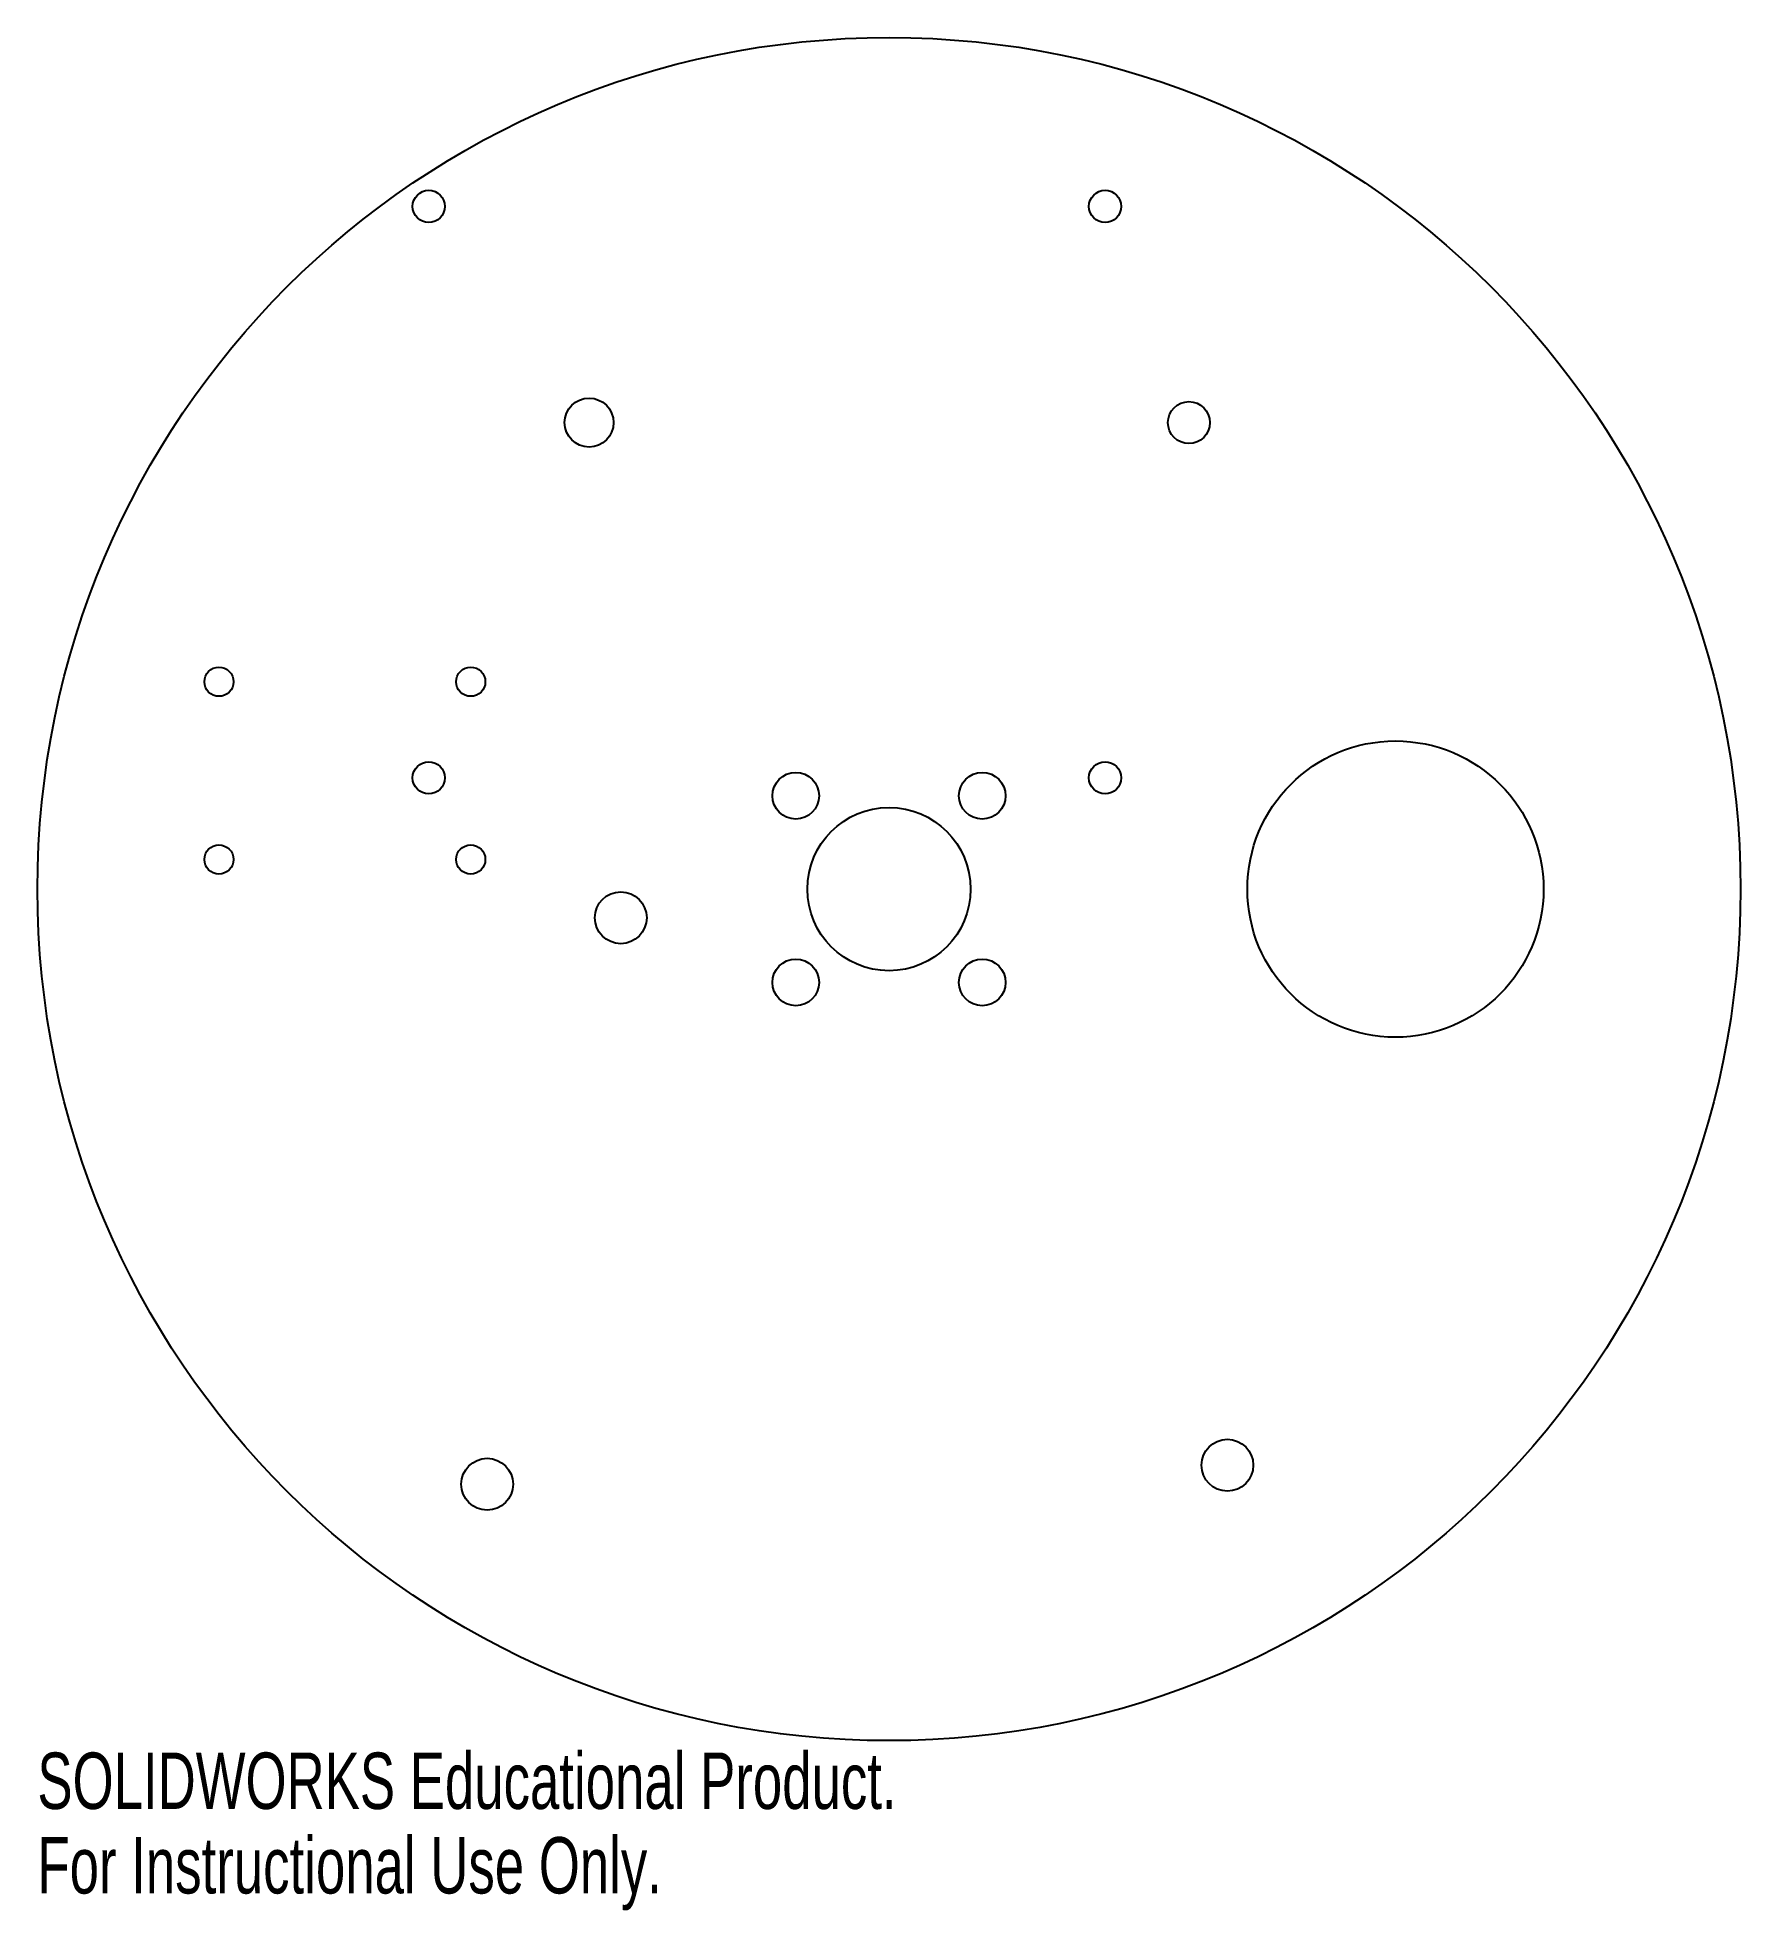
# Model space of a CAD drawing. Header units: millimetres. Extents: x -73 to 73, y -88 to 73.
import ezdxf

# ---------------------------------------------------------------- set-up
doc = ezdxf.new("R2010")
doc.units = ezdxf.units.MM
doc.styles.add('SLDTEXTSTYLE0', font='TXT', dxfattribs={"width": 0.7})

msp = doc.modelspace()

# ---------------------------------------------------------------- linework, layer by layer
at = {"color": 7, "linetype": 'Continuous', "lineweight": 25}
for centre, radius in [((0, 0), 73.02), ((-39.47, 58.54), 1.38), ((18.53, 58.54), 1.38), ((-25.72, 40), 2.1), ((25.72, 40), 1.8), ((-57.46, 17.78), 1.25), ((-35.87, 17.78), 1.25), ((43.43, 0), 12.7), ((-39.47, 9.54), 1.38), ((-8, 8), 2), ((8, 8), 2), ((18.53, 9.54), 1.38), ((0, 0), 7), ((-57.46, 2.54), 1.25), ((-35.87, 2.54), 1.25), ((-23, -2.46), 2.22), ((-8, -8), 2), ((8, -8), 2), ((29.02, -49.4), 2.22), ((-34.46, -51.03), 2.22)]:
    msp.add_circle(centre, radius, dxfattribs=at)

# ---------------------------------------------------------------- texts
at = {"color": 7, "linetype": 'Continuous', "char_height": 4.8336, "attachment_point": 1, "style": 'SLDTEXTSTYLE0'}
for s, insert in [('SOLIDWORKS Educational Product.', (-73.03, -74.04)), ('For Instructional Use Only.', (-73.03, -81.29))]:
    msp.add_mtext(s, dxfattribs=dict(at, insert=insert))

doc.saveas('drawing.dxf')
